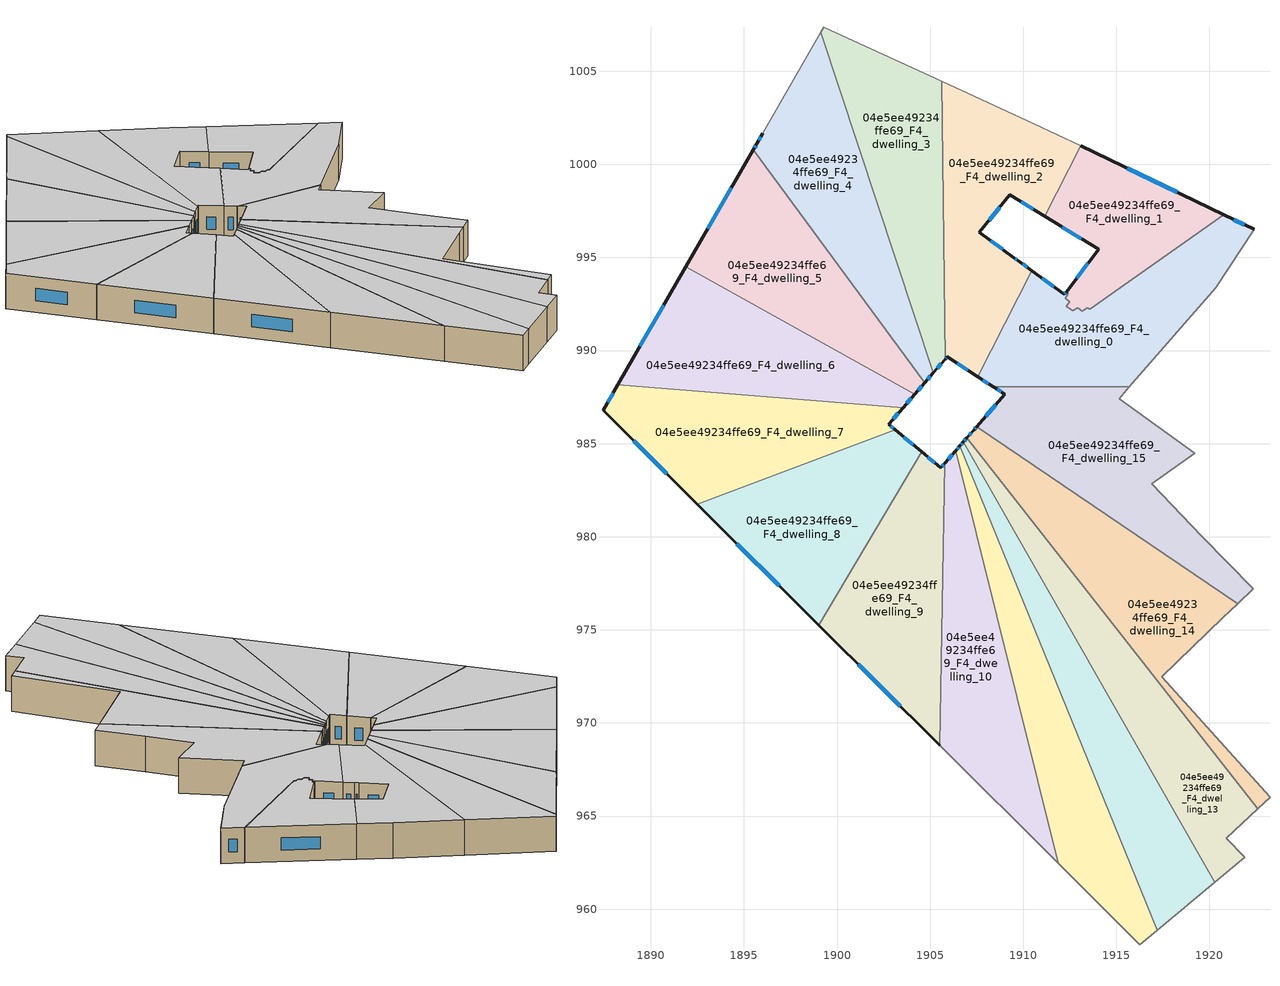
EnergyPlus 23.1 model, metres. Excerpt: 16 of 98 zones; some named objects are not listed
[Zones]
04e5ee49234ffe69_F4_dwelling_0
 floor to 04e5ee49234ffe69_F3_dwelling_0 (EU_floor_Construction): 1922.41,996.5 1920.34,993.38 1915.7,988.05 1908.4,988.05 1907.56,988.59 1910.46,994.29 1912.21,993.01 1912.3,993.13 1912.42,993.04 1912.24,992.8 1912.48,992.63 1912.3,992.39 1912.66,992.12 1912.92,992.31 1913.18,992.12 1913.44,992.3 1913.56,992.21 1920.75,997.3 z12
 wall outside (EU_wall_Construction): 1912.3,993.13 1912.21,993.01 1910.46,994.29 / 1922.41,996.5 1920.75,997.3 / 1907.56,988.59 1908.4,988.05 z12:15
 wall to 04e5ee49234ffe69_F4_dwelling_2 (EU_wall_Construction): 1910.46,994.29 1907.56,988.59 z12:15
 wall to 04e5ee49234ffe69_F4_dwelling_1 (EU_wall_Construction): 1920.75,997.3 1913.56,992.21 1913.44,992.3 1913.18,992.12 1912.92,992.31 1912.66,992.12 1912.3,992.39 1912.48,992.63 1912.24,992.8 1912.42,993.04 1912.3,993.13 z12:15
 wall adiabatic (EU_wall_Construction): 1915.7,988.05 1920.34,993.38 1922.41,996.5 z12:15
 wall to 04e5ee49234ffe69_F4_dwelling_15 (EU_wall_Construction): 1908.4,988.05 1915.7,988.05 z12:15
 window (EU_Window_Construction): 1911.64,993.43 1911.03,993.87 / 1912.27,993.09 1912.24,993.05 / 1921.87,996.76 1921.29,997.04 / 1907.83,988.41 1908.12,988.23 z12.98:14.02
 ceiling to 04e5ee49234ffe69_F5_dwelling_0 (EU_floor_Construction): 1920.34,993.38 1922.41,996.5 1920.75,997.3 1913.56,992.21 1913.44,992.3 1913.18,992.12 1912.92,992.31 1912.66,992.12 1912.3,992.39 1912.48,992.63 1912.24,992.8 1912.42,993.04 1912.3,993.13 1912.21,993.01 1910.46,994.29 1907.56,988.59 1908.4,988.05 1915.7,988.05 z15
04e5ee49234ffe69_F4_dwelling_1
 floor to 04e5ee49234ffe69_F3_dwelling_1 (EU_floor_Construction): 1920.75,997.3 1913.56,992.21 1913.44,992.3 1913.18,992.12 1912.92,992.31 1912.66,992.12 1912.3,992.39 1912.48,992.63 1912.24,992.8 1912.42,993.04 1912.3,993.13 1914.04,995.44 1911.16,997.21 1913.08,1000.99 z12
 wall outside (EU_wall_Construction): 1911.16,997.21 1914.04,995.44 1912.3,993.13 / 1920.75,997.3 1913.08,1000.99 z12:15
 wall to 04e5ee49234ffe69_F4_dwelling_2 (EU_wall_Construction): 1913.08,1000.99 1911.16,997.21 z12:15
 window (EU_Window_Construction): 1913.47,994.69 1912.87,993.88 / 1912.1,996.63 1913.1,996.02 / 1918.26,998.5 1915.57,999.79 z12.98:14.02
 ceiling to 04e5ee49234ffe69_F5_dwelling_1 (EU_floor_Construction): 1920.75,997.3 1913.08,1000.99 1911.16,997.21 1914.04,995.44 1912.3,993.13 1912.42,993.04 1912.24,992.8 1912.48,992.63 1912.3,992.39 1912.66,992.12 1912.92,992.31 1913.18,992.12 1913.44,992.3 1913.56,992.21 z15
04e5ee49234ffe69_F4_dwelling_10
 floor to 04e5ee49234ffe69_F3_dwelling_10 (EU_floor_Construction): 1906.37,984.62 1911.87,962.47 1905.51,968.8 1905.79,983.95 z12
 wall outside (EU_wall_Construction): 1906.37,984.62 1905.79,983.95 z12:15
 wall to 04e5ee49234ffe69_F4_dwelling_11 (EU_wall_Construction): 1911.87,962.47 1906.37,984.62 z12:15
 wall adiabatic (EU_wall_Construction): 1905.51,968.8 1911.87,962.47 z12:15
 wall to 04e5ee49234ffe69_F4_dwelling_9 (EU_wall_Construction): 1905.79,983.95 1905.51,968.8 z12:15
 window (EU_Window_Construction): 1906.18,984.4 1905.97,984.17 z12.98:14.02
 ceiling to 04e5ee49234ffe69_F5_dwelling_10 (EU_floor_Construction): 1911.87,962.47 1906.37,984.62 1905.79,983.95 1905.51,968.8 z15
04e5ee49234ffe69_F4_dwelling_11
 floor to 04e5ee49234ffe69_F3_dwelling_11 (EU_floor_Construction): 1906.6,984.88 1917.2,958.88 1916.26,958.1 1911.87,962.47 1906.37,984.62 z12
 wall outside (EU_wall_Construction): 1906.6,984.88 1906.37,984.62 z12:15
 wall to 04e5ee49234ffe69_F4_dwelling_12 (EU_wall_Construction): 1917.2,958.88 1906.6,984.88 z12:15
 wall adiabatic (EU_wall_Construction): 1911.87,962.47 1916.26,958.1 1917.2,958.88 z12:15
 window (EU_Window_Construction): 1906.52,984.8 1906.44,984.7 z12.98:14.02
 ceiling to 04e5ee49234ffe69_F5_dwelling_11 (EU_floor_Construction): 1917.2,958.88 1906.6,984.88 1906.37,984.62 1911.87,962.47 1916.26,958.1 z15
04e5ee49234ffe69_F4_dwelling_12
 floor to 04e5ee49234ffe69_F3_dwelling_12 (EU_floor_Construction): 1906.78,985.09 1920.29,961.44 1917.2,958.88 1906.6,984.88 z12
 wall outside (EU_wall_Construction): 1906.78,985.09 1906.6,984.88 z12:15
 wall to 04e5ee49234ffe69_F4_dwelling_13 (EU_wall_Construction): 1920.29,961.44 1906.78,985.09 z12:15
 wall adiabatic (EU_wall_Construction): 1917.2,958.88 1920.29,961.44 z12:15
 window (EU_Window_Construction): 1906.72,985.03 1906.66,984.95 z12.98:14.02
 ceiling to 04e5ee49234ffe69_F5_dwelling_12 (EU_floor_Construction): 1920.29,961.44 1906.78,985.09 1906.6,984.88 1917.2,958.88 z15
04e5ee49234ffe69_F4_dwelling_13
 floor to 04e5ee49234ffe69_F3_dwelling_13 (EU_floor_Construction): 1906.97,985.31 1922.58,965.39 1920.91,963.82 1921.9,962.78 1920.29,961.44 1906.78,985.09 z12
 wall outside (EU_wall_Construction): 1906.97,985.31 1906.78,985.09 z12:15
 wall adiabatic (EU_wall_Construction): 1920.29,961.44 1921.9,962.78 1920.91,963.82 1922.58,965.39 z12:15
 wall to 04e5ee49234ffe69_F4_dwelling_14 (EU_wall_Construction): 1922.58,965.39 1906.97,985.31 z12:15
 window (EU_Window_Construction): 1906.91,985.24 1906.84,985.16 z12.98:14.02
 ceiling to 04e5ee49234ffe69_F5_dwelling_13 (EU_floor_Construction): 1921.9,962.78 1920.91,963.82 1922.58,965.39 1906.97,985.31 1906.78,985.09 1920.29,961.44 z15
04e5ee49234ffe69_F4_dwelling_14
 floor to 04e5ee49234ffe69_F3_dwelling_14 (EU_floor_Construction): 1921.51,976.41 1920.7,975.64 1917.44,972.48 1923.25,966.02 1922.58,965.39 1906.97,985.31 1907.34,985.73 1907.5,985.92 z12
 wall outside (EU_wall_Construction): 1907.5,985.92 1907.34,985.73 1906.97,985.31 z12:15
 wall adiabatic (EU_wall_Construction): 1922.58,965.39 1923.25,966.02 1917.44,972.48 1920.7,975.64 1921.51,976.41 z12:15
 wall to 04e5ee49234ffe69_F4_dwelling_15 (EU_wall_Construction): 1921.51,976.41 1907.5,985.92 z12:15
 window (EU_Window_Construction): 1907.22,985.59 1907.09,985.44 / 1907.45,985.86 1907.39,985.79 z12.98:14.02
 ceiling to 04e5ee49234ffe69_F5_dwelling_14 (EU_floor_Construction): 1923.25,966.02 1917.44,972.48 1920.7,975.64 1921.51,976.41 1907.5,985.92 1907.34,985.73 1906.97,985.31 1922.58,965.39 z15
04e5ee49234ffe69_F4_dwelling_15
 floor to 04e5ee49234ffe69_F3_dwelling_15 (EU_floor_Construction): 1919.22,984.48 1916.91,982.86 1919.58,980.02 1922.35,977.21 1921.51,976.41 1907.5,985.92 1909.01,987.65 1908.4,988.05 1915.7,988.05 1915.15,987.41 z12
 wall outside (EU_wall_Construction): 1908.4,988.05 1909.01,987.65 1907.5,985.92 z12:15
 wall adiabatic (EU_wall_Construction): 1921.51,976.41 1922.35,977.21 1919.58,980.02 1916.91,982.86 1919.22,984.48 1915.15,987.41 1915.7,988.05 z12:15
 window (EU_Window_Construction): 1908.6,987.92 1908.81,987.78 / 1908.52,987.09 1907.99,986.48 z12.98:14.02
 ceiling to 04e5ee49234ffe69_F5_dwelling_15 (EU_floor_Construction): 1922.35,977.21 1919.58,980.02 1916.91,982.86 1919.22,984.48 1915.15,987.41 1915.7,988.05 1908.4,988.05 1909.01,987.65 1907.5,985.92 1921.51,976.41 z15
04e5ee49234ffe69_F4_dwelling_2
 floor to 04e5ee49234ffe69_F3_dwelling_2 (EU_floor_Construction): 1910.57,1002.19 1913.08,1000.99 1911.16,997.21 1909.28,998.36 1907.64,996.34 1909.49,994.99 1909.73,994.82 1910.46,994.29 1907.56,988.59 1905.91,989.66 1905.8,989.54 1905.63,1004.45 z12
 wall outside (EU_wall_Construction): 1905.8,989.54 1905.91,989.66 1907.56,988.59 / 1910.46,994.29 1909.73,994.82 1909.49,994.99 1907.64,996.34 1909.28,998.36 1911.16,997.21 z12:15
 wall to 04e5ee49234ffe69_F4_dwelling_3 (EU_wall_Construction): 1905.63,1004.45 1905.8,989.54 z12:15
 wall adiabatic (EU_wall_Construction): 1913.08,1000.99 1910.57,1002.19 1905.63,1004.45 z12:15
 window (EU_Window_Construction): 1905.84,989.58 1905.88,989.62 / 1909.89,997.99 1910.55,997.58 / 1908.17,997 1908.75,997.7 / 1908.89,995.43 1908.24,995.9 / 1909.65,994.88 1909.57,994.94 / 1910.22,994.46 1909.97,994.65 / 1906.45,989.31 1907.02,988.94 z12.98:14.02
 ceiling to 04e5ee49234ffe69_F5_dwelling_2 (EU_floor_Construction): 1907.56,988.59 1910.46,994.29 1909.73,994.82 1909.49,994.99 1907.64,996.34 1909.28,998.36 1911.16,997.21 1913.08,1000.99 1910.57,1002.19 1905.63,1004.45 1905.8,989.54 1905.91,989.66 z15
04e5ee49234ffe69_F4_dwelling_3
 floor to 04e5ee49234ffe69_F3_dwelling_3 (EU_floor_Construction): 1905.63,1004.45 1905.8,989.54 1905.16,988.8 1899.14,1007.08 1899.29,1007.35 z12
 wall outside (EU_wall_Construction): 1905.16,988.8 1905.8,989.54 z12:15
 wall to 04e5ee49234ffe69_F4_dwelling_4 (EU_wall_Construction): 1899.14,1007.08 1905.16,988.8 z12:15
 wall adiabatic (EU_wall_Construction): 1905.63,1004.45 1899.29,1007.35 1899.14,1007.08 z12:15
 window (EU_Window_Construction): 1905.37,989.04 1905.6,989.3 z12.98:14.02
 ceiling to 04e5ee49234ffe69_F5_dwelling_3 (EU_floor_Construction): 1905.16,988.8 1905.8,989.54 1905.63,1004.45 1899.29,1007.35 1899.14,1007.08 z15
04e5ee49234ffe69_F4_dwelling_4
 floor to 04e5ee49234ffe69_F3_dwelling_4 (EU_floor_Construction): 1899.14,1007.08 1905.16,988.8 1904.71,988.28 1895.51,1000.79 1896.01,1001.67 z12
 wall outside (EU_wall_Construction): 1904.71,988.28 1905.16,988.8 / 1896.01,1001.67 1895.69,1001.11 1895.51,1000.79 z12:15
 wall to 04e5ee49234ffe69_F4_dwelling_5 (EU_wall_Construction): 1895.51,1000.79 1904.71,988.28 z12:15
 wall adiabatic (EU_wall_Construction): 1899.14,1007.08 1896.01,1001.67 z12:15
 window (EU_Window_Construction): 1904.86,988.45 1905.02,988.63 / 1895.63,1001.01 1895.57,1000.9 / 1895.91,1001.49 1895.79,1001.29 z12.98:14.02
 ceiling to 04e5ee49234ffe69_F5_dwelling_4 (EU_floor_Construction): 1904.71,988.28 1905.16,988.8 1899.14,1007.08 1896.01,1001.67 1895.51,1000.79 z15
04e5ee49234ffe69_F4_dwelling_5
 floor to 04e5ee49234ffe69_F3_dwelling_5 (EU_floor_Construction): 1895.51,1000.79 1904.71,988.28 1904.18,987.67 1891.87,994.49 z12
 wall outside (EU_wall_Construction): 1904.18,987.67 1904.71,988.28 / 1895.51,1000.79 1891.87,994.49 z12:15
 wall to 04e5ee49234ffe69_F4_dwelling_6 (EU_wall_Construction): 1891.87,994.49 1904.18,987.67 z12:15
 window (EU_Window_Construction): 1904.35,987.87 1904.54,988.08 / 1894.33,998.74 1893.05,996.54 z12.98:14.02
 ceiling to 04e5ee49234ffe69_F5_dwelling_5 (EU_floor_Construction): 1904.18,987.67 1904.71,988.28 1895.51,1000.79 1891.87,994.49 z15
04e5ee49234ffe69_F4_dwelling_6
 floor to 04e5ee49234ffe69_F3_dwelling_6 (EU_floor_Construction): 1904.18,987.67 1903.54,986.93 1888.23,988.17 1891.87,994.49 z12
 wall outside (EU_wall_Construction): 1903.54,986.93 1904.18,987.67 / 1891.87,994.49 1888.23,988.17 z12:15
 wall to 04e5ee49234ffe69_F4_dwelling_7 (EU_wall_Construction): 1888.23,988.17 1903.54,986.93 z12:15
 window (EU_Window_Construction): 1903.75,987.17 1903.97,987.43 / 1890.69,992.43 1889.41,990.22 z12.98:14.02
 ceiling to 04e5ee49234ffe69_F5_dwelling_6 (EU_floor_Construction): 1903.54,986.93 1904.18,987.67 1891.87,994.49 1888.23,988.17 z15
04e5ee49234ffe69_F4_dwelling_7
 floor to 04e5ee49234ffe69_F3_dwelling_7 (EU_floor_Construction): 1903.54,986.93 1902.77,986.04 1903.14,985.74 1892.49,981.75 1887.43,986.78 1888.23,988.17 z12
 wall outside (EU_wall_Construction): 1903.14,985.74 1902.77,986.04 1903.54,986.93 / 1888.23,988.17 1887.43,986.78 1892.49,981.75 z12:15
 wall to 04e5ee49234ffe69_F4_dwelling_8 (EU_wall_Construction): 1892.49,981.75 1903.14,985.74 z12:15
 window (EU_Window_Construction): 1903.02,986.33 1903.29,986.64 / 1903.02,985.84 1902.89,985.94 / 1889.08,985.14 1890.85,983.38 / 1887.97,987.72 1887.69,987.23 z12.98:14.02
 ceiling to 04e5ee49234ffe69_F5_dwelling_7 (EU_floor_Construction): 1903.14,985.74 1902.77,986.04 1903.54,986.93 1888.23,988.17 1887.43,986.78 1892.49,981.75 z15
04e5ee49234ffe69_F4_dwelling_8
 floor to 04e5ee49234ffe69_F3_dwelling_8 (EU_floor_Construction): 1904.54,984.56 1899.02,975.26 1892.49,981.75 1903.14,985.74 z12
 wall outside (EU_wall_Construction): 1904.54,984.56 1903.14,985.74 / 1892.49,981.75 1899.02,975.26 z12:15
 wall to 04e5ee49234ffe69_F4_dwelling_9 (EU_wall_Construction): 1899.02,975.26 1904.54,984.56 z12:15
 window (EU_Window_Construction): 1904.08,984.94 1903.59,985.35 / 1894.61,979.64 1896.89,977.37 z12.98:14.02
 ceiling to 04e5ee49234ffe69_F5_dwelling_8 (EU_floor_Construction): 1899.02,975.26 1904.54,984.56 1903.14,985.74 1892.49,981.75 z15
04e5ee49234ffe69_F4_dwelling_9
 floor to 04e5ee49234ffe69_F3_dwelling_9 (EU_floor_Construction): 1905.79,983.95 1905.51,968.8 1899.02,975.26 1904.54,984.56 1905.57,983.7 z12
 wall outside (EU_wall_Construction): 1905.79,983.95 1905.57,983.7 1904.54,984.56 / 1899.02,975.26 1905.51,968.8 z12:15
 window (EU_Window_Construction): 1905.23,983.98 1904.87,984.28 / 1905.72,983.87 1905.64,983.78 / 1901.13,973.16 1903.4,970.9 z12.98:14.02
 ceiling to 04e5ee49234ffe69_F5_dwelling_9 (EU_floor_Construction): 1905.51,968.8 1905.79,983.95 1905.57,983.7 1904.54,984.56 1899.02,975.26 z15
[Building]
EU S2 Campaign: North Axis=0; Terrain=City; Solar Distribution=FullExterior
[Site:Location]
Bologna: Latitude=44.5; Longitude=11.25; Time Zone=1; Elevation=37
[SizingPeriod:WeatherFileDays]
AnnualSizingPeriod: Begin Month=1; Begin Day of Month=1; End Month=12; End Day of Month=31; Day of Week for Start Day=Monday; Use Weather File Daylight Saving Period=No; Use Weather File Rain and Snow Indicators=No
[MATERIAL]
EU_InternalMass_Material: Roughness=MediumRough; Thickness=0.1; Conductivity=1; Density=1800; Specific Heat=900; Thermal Absorptance=0.9; Solar Absorptance=0.7; Visible Absorptance=0.7
[MATERIAL:NOMASS] Roughness=MediumRough; Thermal Absorptance=0.9; Solar Absorptance=0.7; Visible Absorptance=0.7
Name | Thermal Resistance
EU_wall_NoMass | 0.905828
EU_floor_NoMass | 0.67114
[WINDOWMATERIAL:SIMPLEGLAZINGSYSTEM]
EU_Window_SimpleGlazing: UFactor=4.52486; Solar Heat Gain Coefficient=0.85; Visible Transmittance=0.85
[CONSTRUCTION]
EU_wall_Construction: EU_wall_NoMass
EU_floor_Construction: EU_floor_NoMass
EU_Window_Construction: EU_Window_SimpleGlazing
EU_InternalMass_Construction: EU_InternalMass_Material
[ZONE] Type=1; Multiplier=1; Ceiling Height=autocalculate; Floor Area=autocalculate; Part of Total Floor Area=Yes
Name | Volume
04e5ee49234ffe69_F4_dwelling_0 | 184.293
04e5ee49234ffe69_F4_dwelling_1 | 119.454
04e5ee49234ffe69_F4_dwelling_10 | 171.989
04e5ee49234ffe69_F4_dwelling_11 | 171.993
04e5ee49234ffe69_F4_dwelling_12 | 172.049
04e5ee49234ffe69_F4_dwelling_13 | 171.94
04e5ee49234ffe69_F4_dwelling_14 | 184.734
04e5ee49234ffe69_F4_dwelling_15 | 186.137
04e5ee49234ffe69_F4_dwelling_2 | 185.447
04e5ee49234ffe69_F4_dwelling_3 | 172.025
04e5ee49234ffe69_F4_dwelling_4 | 172.03
04e5ee49234ffe69_F4_dwelling_5 | 171.978
04e5ee49234ffe69_F4_dwelling_6 | 172.019
04e5ee49234ffe69_F4_dwelling_7 | 172.017
04e5ee49234ffe69_F4_dwelling_8 | 171.984
04e5ee49234ffe69_F4_dwelling_9 | 172.028
[INTERNALMASS] Construction=EU_InternalMass_Construction
Name | Zone or ZoneList | Surface Area
04e5ee49234ffe69_F4_dwelling_0_EU_InternalMass | 04e5ee49234ffe69_F4_dwelling_0 | 61.4302
04e5ee49234ffe69_F4_dwelling_1_EU_InternalMass | 04e5ee49234ffe69_F4_dwelling_1 | 39.817
04e5ee49234ffe69_F4_dwelling_2_EU_InternalMass | 04e5ee49234ffe69_F4_dwelling_2 | 61.8236
04e5ee49234ffe69_F4_dwelling_3_EU_InternalMass | 04e5ee49234ffe69_F4_dwelling_3 | 57.3421
04e5ee49234ffe69_F4_dwelling_4_EU_InternalMass | 04e5ee49234ffe69_F4_dwelling_4 | 57.3426
04e5ee49234ffe69_F4_dwelling_5_EU_InternalMass | 04e5ee49234ffe69_F4_dwelling_5 | 57.3261
04e5ee49234ffe69_F4_dwelling_6_EU_InternalMass | 04e5ee49234ffe69_F4_dwelling_6 | 57.3393
04e5ee49234ffe69_F4_dwelling_7_EU_InternalMass | 04e5ee49234ffe69_F4_dwelling_7 | 57.3388
04e5ee49234ffe69_F4_dwelling_8_EU_InternalMass | 04e5ee49234ffe69_F4_dwelling_8 | 57.3284
04e5ee49234ffe69_F4_dwelling_9_EU_InternalMass | 04e5ee49234ffe69_F4_dwelling_9 | 57.3436
04e5ee49234ffe69_F4_dwelling_10_EU_InternalMass | 04e5ee49234ffe69_F4_dwelling_10 | 57.3295
04e5ee49234ffe69_F4_dwelling_11_EU_InternalMass | 04e5ee49234ffe69_F4_dwelling_11 | 57.3306
04e5ee49234ffe69_F4_dwelling_12_EU_InternalMass | 04e5ee49234ffe69_F4_dwelling_12 | 57.3498
04e5ee49234ffe69_F4_dwelling_13_EU_InternalMass | 04e5ee49234ffe69_F4_dwelling_13 | 57.3151
04e5ee49234ffe69_F4_dwelling_14_EU_InternalMass | 04e5ee49234ffe69_F4_dwelling_14 | 61.583
04e5ee49234ffe69_F4_dwelling_15_EU_InternalMass | 04e5ee49234ffe69_F4_dwelling_15 | 62.0438
[OTHEREQUIPMENT] Fuel Type=Electricity; Design Level Calculation Method=Watts/Area; Power per Zone Floor Area=1; Fraction Latent=0; Fraction Radiant=0; Fraction Lost=0; Carbon Dioxide Generation Rate=0; EndUse Subcategory=EU_Step8_InternalGains
Name | Zone or ZoneList or Space or SpaceList | Schedule
EU_Step8_InternalGain_04e5ee49234ffe69_F4_dwelling_0_f000 | 04e5ee49234ffe69_F4_dwelling_0 | EU_Step8_GainSchedule_04e5ee49234ffe69_F4_dwelling_0_f000
EU_Step8_InternalGain_04e5ee49234ffe69_F4_dwelling_1_f000 | 04e5ee49234ffe69_F4_dwelling_1 | EU_Step8_GainSchedule_04e5ee49234ffe69_F4_dwelling_1_f000
EU_Step8_InternalGain_04e5ee49234ffe69_F4_dwelling_2_f000 | 04e5ee49234ffe69_F4_dwelling_2 | EU_Step8_GainSchedule_04e5ee49234ffe69_F4_dwelling_2_f000
EU_Step8_InternalGain_04e5ee49234ffe69_F4_dwelling_3_f000 | 04e5ee49234ffe69_F4_dwelling_3 | EU_Step8_GainSchedule_04e5ee49234ffe69_F4_dwelling_3_f000
EU_Step8_InternalGain_04e5ee49234ffe69_F4_dwelling_4_f000 | 04e5ee49234ffe69_F4_dwelling_4 | EU_Step8_GainSchedule_04e5ee49234ffe69_F4_dwelling_4_f000
EU_Step8_InternalGain_04e5ee49234ffe69_F4_dwelling_5_f000 | 04e5ee49234ffe69_F4_dwelling_5 | EU_Step8_GainSchedule_04e5ee49234ffe69_F4_dwelling_5_f000
EU_Step8_InternalGain_04e5ee49234ffe69_F4_dwelling_6_f000 | 04e5ee49234ffe69_F4_dwelling_6 | EU_Step8_GainSchedule_04e5ee49234ffe69_F4_dwelling_6_f000
EU_Step8_InternalGain_04e5ee49234ffe69_F4_dwelling_7_f000 | 04e5ee49234ffe69_F4_dwelling_7 | EU_Step8_GainSchedule_04e5ee49234ffe69_F4_dwelling_7_f000
EU_Step8_InternalGain_04e5ee49234ffe69_F4_dwelling_8_f000 | 04e5ee49234ffe69_F4_dwelling_8 | EU_Step8_GainSchedule_04e5ee49234ffe69_F4_dwelling_8_f000
EU_Step8_InternalGain_04e5ee49234ffe69_F4_dwelling_9_f000 | 04e5ee49234ffe69_F4_dwelling_9 | EU_Step8_GainSchedule_04e5ee49234ffe69_F4_dwelling_9_f000
EU_Step8_InternalGain_04e5ee49234ffe69_F4_dwelling_10_f000 | 04e5ee49234ffe69_F4_dwelling_10 | EU_Step8_GainSchedule_04e5ee49234ffe69_F4_dwelling_10_f000
EU_Step8_InternalGain_04e5ee49234ffe69_F4_dwelling_11_f000 | 04e5ee49234ffe69_F4_dwelling_11 | EU_Step8_GainSchedule_04e5ee49234ffe69_F4_dwelling_11_f000
EU_Step8_InternalGain_04e5ee49234ffe69_F4_dwelling_12_f000 | 04e5ee49234ffe69_F4_dwelling_12 | EU_Step8_GainSchedule_04e5ee49234ffe69_F4_dwelling_12_f000
EU_Step8_InternalGain_04e5ee49234ffe69_F4_dwelling_13_f000 | 04e5ee49234ffe69_F4_dwelling_13 | EU_Step8_GainSchedule_04e5ee49234ffe69_F4_dwelling_13_f000
EU_Step8_InternalGain_04e5ee49234ffe69_F4_dwelling_14_f000 | 04e5ee49234ffe69_F4_dwelling_14 | EU_Step8_GainSchedule_04e5ee49234ffe69_F4_dwelling_14_f000
EU_Step8_InternalGain_04e5ee49234ffe69_F4_dwelling_15_f000 | 04e5ee49234ffe69_F4_dwelling_15 | EU_Step8_GainSchedule_04e5ee49234ffe69_F4_dwelling_15_f000
[ZONEVENTILATION:DESIGNFLOWRATE] Schedule=EU_AlwaysOn; Design Flow Rate Calculation Method=AirChanges/Hour; Air Changes per Hour=0.73129; Ventilation Type=Natural; Fan Pressure Rise=0; Fan Total Efficiency=1; Constant Term Coefficient=1; Temperature Term Coefficient=0; Velocity Term Coefficient=0; Velocity Squared Term Coefficient=0; Minimum Indoor Temperature=-100; Maximum Indoor Temperature=100; Delta Temperature=-100; Minimum Outdoor Temperature=-100; Maximum Outdoor Temperature=100; Maximum Wind Speed=40
Name | Zone or ZoneList or Space or SpaceList
EU_ConstantAir_04e5ee49234ffe69_F4_dwelling_0 | 04e5ee49234ffe69_F4_dwelling_0
EU_ConstantAir_04e5ee49234ffe69_F4_dwelling_1 | 04e5ee49234ffe69_F4_dwelling_1
EU_ConstantAir_04e5ee49234ffe69_F4_dwelling_2 | 04e5ee49234ffe69_F4_dwelling_2
EU_ConstantAir_04e5ee49234ffe69_F4_dwelling_3 | 04e5ee49234ffe69_F4_dwelling_3
EU_ConstantAir_04e5ee49234ffe69_F4_dwelling_4 | 04e5ee49234ffe69_F4_dwelling_4
EU_ConstantAir_04e5ee49234ffe69_F4_dwelling_5 | 04e5ee49234ffe69_F4_dwelling_5
EU_ConstantAir_04e5ee49234ffe69_F4_dwelling_6 | 04e5ee49234ffe69_F4_dwelling_6
EU_ConstantAir_04e5ee49234ffe69_F4_dwelling_7 | 04e5ee49234ffe69_F4_dwelling_7
EU_ConstantAir_04e5ee49234ffe69_F4_dwelling_8 | 04e5ee49234ffe69_F4_dwelling_8
EU_ConstantAir_04e5ee49234ffe69_F4_dwelling_9 | 04e5ee49234ffe69_F4_dwelling_9
EU_ConstantAir_04e5ee49234ffe69_F4_dwelling_10 | 04e5ee49234ffe69_F4_dwelling_10
EU_ConstantAir_04e5ee49234ffe69_F4_dwelling_11 | 04e5ee49234ffe69_F4_dwelling_11
EU_ConstantAir_04e5ee49234ffe69_F4_dwelling_12 | 04e5ee49234ffe69_F4_dwelling_12
EU_ConstantAir_04e5ee49234ffe69_F4_dwelling_13 | 04e5ee49234ffe69_F4_dwelling_13
EU_ConstantAir_04e5ee49234ffe69_F4_dwelling_14 | 04e5ee49234ffe69_F4_dwelling_14
EU_ConstantAir_04e5ee49234ffe69_F4_dwelling_15 | 04e5ee49234ffe69_F4_dwelling_15
[HVACTEMPLATE:ZONE:IDEALLOADSAIRSYSTEM] System Availability Schedule=EU_AlwaysOn; Maximum Heating Supply Air Temperature=50; Minimum Cooling Supply Air Temperature=13; Maximum Heating Supply Air Humidity Ratio=0.0156; Minimum Cooling Supply Air Humidity Ratio=0.0077; Heating Limit=NoLimit; Cooling Limit=NoLimit; Heating Availability Schedule=EU_AlwaysOn; Cooling Availability Schedule=EU_CoolingOff; Dehumidification Control Type=ConstantSensibleHeatRatio; Cooling Sensible Heat Ratio=0.7; Dehumidification Setpoint=60; Humidification Control Type=None; Humidification Setpoint=30; Outdoor Air Method=None; Outdoor Air Flow Rate per Person=0.00944; Outdoor Air Flow Rate per Zone Floor Area=0; Outdoor Air Flow Rate per Zone=0; Demand Controlled Ventilation Type=None; Outdoor Air Economizer Type=NoEconomizer; Heat Recovery Type=None; Sensible Heat Recovery Effectiveness=0.7; Latent Heat Recovery Effectiveness=0.65
Name | Template Thermostat
04e5ee49234ffe69_F4_dwelling_0 | EU_HeatOnly_04e5ee49234ffe69_F4_dwelling_0
04e5ee49234ffe69_F4_dwelling_1 | EU_HeatOnly_04e5ee49234ffe69_F4_dwelling_1
04e5ee49234ffe69_F4_dwelling_2 | EU_HeatOnly_04e5ee49234ffe69_F4_dwelling_2
04e5ee49234ffe69_F4_dwelling_3 | EU_HeatOnly_04e5ee49234ffe69_F4_dwelling_3
04e5ee49234ffe69_F4_dwelling_4 | EU_HeatOnly_04e5ee49234ffe69_F4_dwelling_4
04e5ee49234ffe69_F4_dwelling_5 | EU_HeatOnly_04e5ee49234ffe69_F4_dwelling_5
04e5ee49234ffe69_F4_dwelling_6 | EU_HeatOnly_04e5ee49234ffe69_F4_dwelling_6
04e5ee49234ffe69_F4_dwelling_7 | EU_HeatOnly_04e5ee49234ffe69_F4_dwelling_7
04e5ee49234ffe69_F4_dwelling_8 | EU_HeatOnly_04e5ee49234ffe69_F4_dwelling_8
04e5ee49234ffe69_F4_dwelling_9 | EU_HeatOnly_04e5ee49234ffe69_F4_dwelling_9
04e5ee49234ffe69_F4_dwelling_10 | EU_HeatOnly_04e5ee49234ffe69_F4_dwelling_10
04e5ee49234ffe69_F4_dwelling_11 | EU_HeatOnly_04e5ee49234ffe69_F4_dwelling_11
04e5ee49234ffe69_F4_dwelling_12 | EU_HeatOnly_04e5ee49234ffe69_F4_dwelling_12
04e5ee49234ffe69_F4_dwelling_13 | EU_HeatOnly_04e5ee49234ffe69_F4_dwelling_13
04e5ee49234ffe69_F4_dwelling_14 | EU_HeatOnly_04e5ee49234ffe69_F4_dwelling_14
04e5ee49234ffe69_F4_dwelling_15 | EU_HeatOnly_04e5ee49234ffe69_F4_dwelling_15
[SIZING:ZONE] Zone Cooling Design Supply Air Temperature Input Method=SupplyAirTemperature; Zone Cooling Design Supply Air Temperature=13; Zone Heating Design Supply Air Temperature Input Method=SupplyAirTemperature; Zone Heating Design Supply Air Temperature=50; Zone Cooling Design Supply Air Humidity Ratio=0.008; Zone Heating Design Supply Air Humidity Ratio=0.008; Cooling Design Air Flow Method=DesignDay; Cooling Design Air Flow Rate=0; Cooling Minimum Air Flow per Zone Floor Area=0.000762; Cooling Minimum Air Flow=0; Cooling Minimum Air Flow Fraction=0.2; Heating Design Air Flow Method=DesignDay; Heating Design Air Flow Rate=0; Heating Maximum Air Flow per Zone Floor Area=0.002032; Heating Maximum Air Flow=0.141576; Heating Maximum Air Flow Fraction=0.3; Account for Dedicated Outdoor Air System=No; Dedicated Outdoor Air System Control Strategy=NeutralSupplyAir; Dedicated Outdoor Air Low Setpoint Temperature for Design=autosize; Dedicated Outdoor Air High Setpoint Temperature for Design=autosize; Zone Load Sizing Method=Sensible Load Only No Latent Load; Zone Latent Cooling Design Supply Air Humidity Ratio Input Method=HumidityRatioDifference; Zone Cooling Design Supply Air Humidity Ratio Difference=0.005; Zone Latent Heating Design Supply Air Humidity Ratio Input Method=HumidityRatioDifference; Zone Humidification Design Supply Air Humidity Ratio Difference=0.005
04e5ee49234ffe69_F4_dwelling_0; 04e5ee49234ffe69_F4_dwelling_1; 04e5ee49234ffe69_F4_dwelling_2; 04e5ee49234ffe69_F4_dwelling_3; 04e5ee49234ffe69_F4_dwelling_4; 04e5ee49234ffe69_F4_dwelling_5; 04e5ee49234ffe69_F4_dwelling_6; 04e5ee49234ffe69_F4_dwelling_7; 04e5ee49234ffe69_F4_dwelling_8; 04e5ee49234ffe69_F4_dwelling_9; 04e5ee49234ffe69_F4_dwelling_10; 04e5ee49234ffe69_F4_dwelling_11; 04e5ee49234ffe69_F4_dwelling_12; 04e5ee49234ffe69_F4_dwelling_13; 04e5ee49234ffe69_F4_dwelling_14; 04e5ee49234ffe69_F4_dwelling_15
[SCHEDULE:CONSTANT]
Name | Hourly Value
EU_AlwaysOn | 1
EU_CoolingOff | 0
[SCHEDULE:FILE] Column Number=1; Rows to Skip at Top=0; Number of Hours of Data=8760; Column Separator=Comma; Interpolate to Timestep=No; Minutes per Item=60; Adjust Schedule for Daylight Savings=Yes
Name | File
EU_Step8_GainSchedule_04e5ee49234ffe69_F4_dwelling_0_f000 | ../../schedules/04e5ee49234ffe69/04e5ee49234ffe69_F4_dwelling_0_f000_gain.csv
EU_Step8_GainSchedule_04e5ee49234ffe69_F4_dwelling_1_f000 | ../../schedules/04e5ee49234ffe69/04e5ee49234ffe69_F4_dwelling_1_f000_gain.csv
EU_Step8_GainSchedule_04e5ee49234ffe69_F4_dwelling_2_f000 | ../../schedules/04e5ee49234ffe69/04e5ee49234ffe69_F4_dwelling_2_f000_gain.csv
EU_Step8_GainSchedule_04e5ee49234ffe69_F4_dwelling_3_f000 | ../../schedules/04e5ee49234ffe69/04e5ee49234ffe69_F4_dwelling_3_f000_gain.csv
EU_Step8_GainSchedule_04e5ee49234ffe69_F4_dwelling_4_f000 | ../../schedules/04e5ee49234ffe69/04e5ee49234ffe69_F4_dwelling_4_f000_gain.csv
EU_Step8_GainSchedule_04e5ee49234ffe69_F4_dwelling_5_f000 | ../../schedules/04e5ee49234ffe69/04e5ee49234ffe69_F4_dwelling_5_f000_gain.csv
EU_Step8_GainSchedule_04e5ee49234ffe69_F4_dwelling_6_f000 | ../../schedules/04e5ee49234ffe69/04e5ee49234ffe69_F4_dwelling_6_f000_gain.csv
EU_Step8_GainSchedule_04e5ee49234ffe69_F4_dwelling_7_f000 | ../../schedules/04e5ee49234ffe69/04e5ee49234ffe69_F4_dwelling_7_f000_gain.csv
EU_Step8_GainSchedule_04e5ee49234ffe69_F4_dwelling_8_f000 | ../../schedules/04e5ee49234ffe69/04e5ee49234ffe69_F4_dwelling_8_f000_gain.csv
EU_Step8_GainSchedule_04e5ee49234ffe69_F4_dwelling_9_f000 | ../../schedules/04e5ee49234ffe69/04e5ee49234ffe69_F4_dwelling_9_f000_gain.csv
EU_Step8_GainSchedule_04e5ee49234ffe69_F4_dwelling_10_f000 | ../../schedules/04e5ee49234ffe69/04e5ee49234ffe69_F4_dwelling_10_f000_gain.csv
EU_Step8_GainSchedule_04e5ee49234ffe69_F4_dwelling_11_f000 | ../../schedules/04e5ee49234ffe69/04e5ee49234ffe69_F4_dwelling_11_f000_gain.csv
EU_Step8_GainSchedule_04e5ee49234ffe69_F4_dwelling_12_f000 | ../../schedules/04e5ee49234ffe69/04e5ee49234ffe69_F4_dwelling_12_f000_gain.csv
EU_Step8_GainSchedule_04e5ee49234ffe69_F4_dwelling_13_f000 | ../../schedules/04e5ee49234ffe69/04e5ee49234ffe69_F4_dwelling_13_f000_gain.csv
EU_Step8_GainSchedule_04e5ee49234ffe69_F4_dwelling_14_f000 | ../../schedules/04e5ee49234ffe69/04e5ee49234ffe69_F4_dwelling_14_f000_gain.csv
EU_Step8_GainSchedule_04e5ee49234ffe69_F4_dwelling_15_f000 | ../../schedules/04e5ee49234ffe69/04e5ee49234ffe69_F4_dwelling_15_f000_gain.csv
